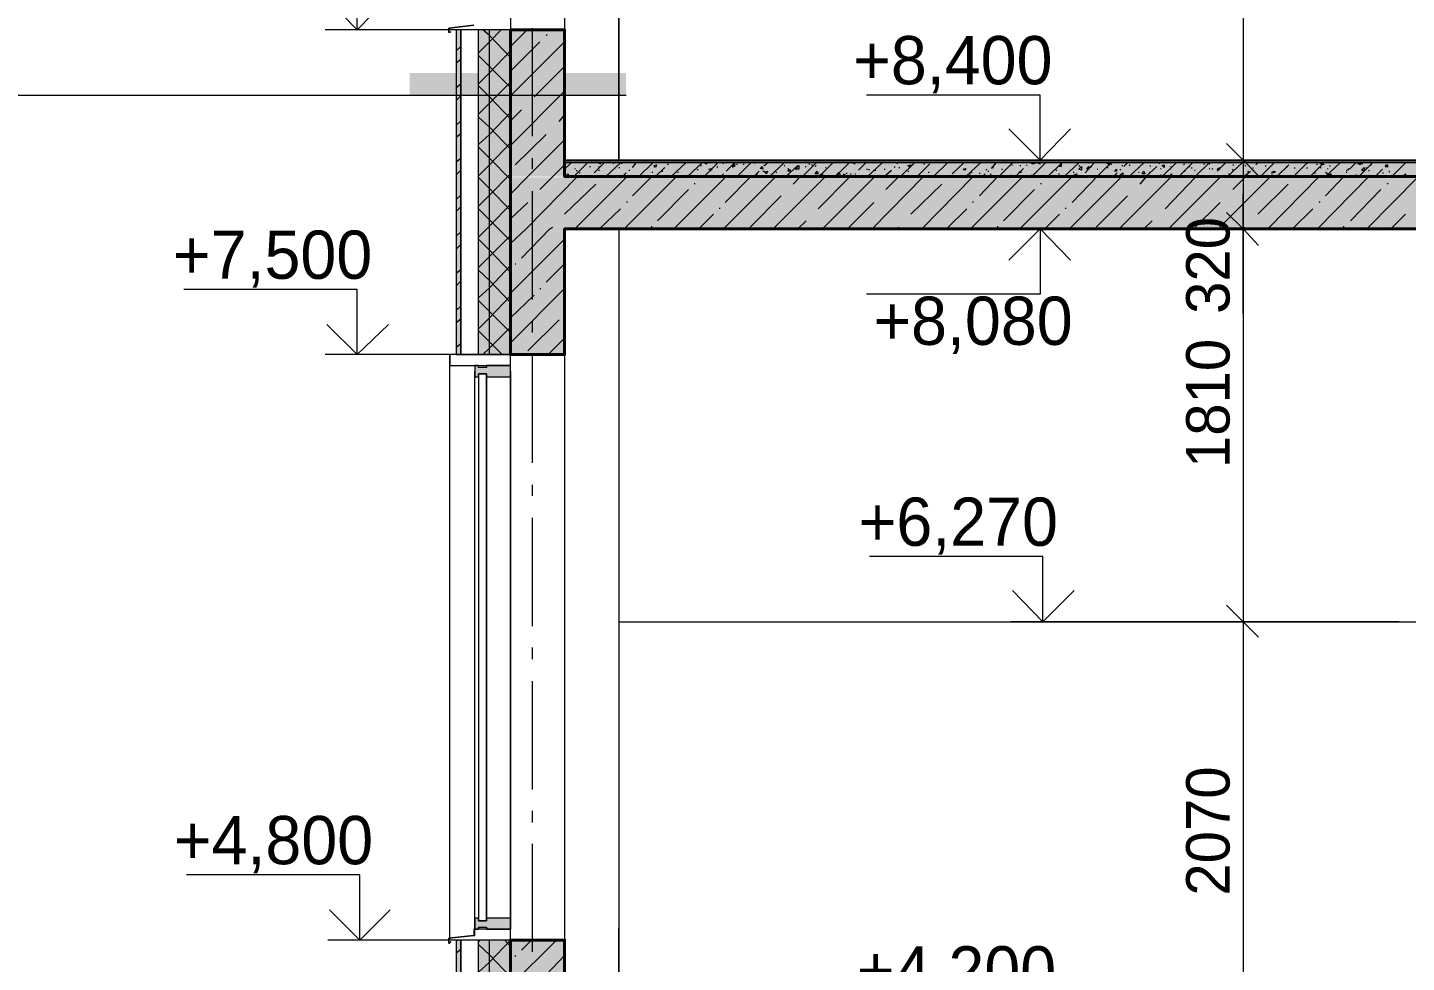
# Model space of a CAD drawing. Header units: millimetres. Extents: x -135211 to 49383, y -8033 to 228499.
# Drawn here: x -105773 to -99415, y 11541 to 15854 of the extents above; entities that cross this region are included whole.
import ezdxf

# ---------------------------------------------------------------- set-up
doc = ezdxf.new("R2010")
doc.units = ezdxf.units.MM
doc.layers.add('PDF _Геометрия', color=7, linetype='Continuous', true_color=0x1d1d1d)
doc.layers.add('PDF _Сплошная заливка', color=7, linetype='Continuous', true_color=0xffffff)
doc.layers.add('PDF _Текст', color=7, linetype='Continuous')

msp = doc.modelspace()

# ---------------------------------------------------------------- hatches: boundary and pattern name
at = {"layer": 'PDF _Сплошная заливка', "transparency": 33554559}
h = msp.add_hatch(color=256, dxfattribs=at)
h.paths.add_polyline_path([(-103775.1, 18544), (-103775.1, 20663.3), (-103795.6, 20663.3), (-103795.6, 18544)])
h.paths.add_polyline_path([(-103775.1, 7444.9), (-103795.6, 7444.9), (-103795.6, 6894.6), (-103775.1, 6894.6)])
h.paths.add_polyline_path([(-103775.1, 11644.1), (-103795.6, 11644.1), (-103795.6, 10145.6), (-103775.1, 10145.6)])
h.paths.add_polyline_path([(-103775.1, 15843.3), (-103795.6, 15843.3), (-103795.6, 14344.8), (-103775.1, 14344.8)])
h = msp.add_hatch(color=256, dxfattribs=at)
h.paths.add_polyline_path([(-103694.7, 18544), (-103643.9, 18544), (-103643.9, 20563.1), (-103694.7, 20563.1)])
h.paths.add_polyline_path([(-103643.9, 7444.9), (-103694.7, 7444.9), (-103694.7, 7245.9), (-103643.9, 7245.9)])
h.paths.add_polyline_path([(-103694.7, 10145.6), (-103643.9, 10145.6), (-103643.9, 11644.1), (-103694.7, 11644.1)])
h.paths.add_polyline_path([(-103694.7, 14344.8), (-103643.9, 14344.8), (-103643.9, 15843.3), (-103694.7, 15843.3)])
h = msp.add_hatch(color=256, dxfattribs=at)
h.paths.add_polyline_path([(-103643.9, 18544), (-103546.5, 18544), (-103546.5, 20563.1), (-103643.9, 20563.1)])
h.paths.add_polyline_path([(-103546.5, 7444.9), (-103643.9, 7444.9), (-103643.9, 7245.9), (-103546.5, 7245.9)])
h.paths.add_polyline_path([(-103643.9, 10145.6), (-103546.5, 10145.6), (-103546.5, 11644.1), (-103643.9, 11644.1)])
h.paths.add_polyline_path([(-103643.9, 14344.8), (-103546.5, 14344.8), (-103546.5, 15843.3), (-103643.9, 15843.3)])
h = msp.add_hatch(color=256, dxfattribs=at)
h.paths.add_polyline_path([(-93497.2, 14924.7), (-93497.2, 15163.3), (-103545.2, 15163.3), (-103545.2, 14924.7)])
h.paths.add_polyline_path([(-5550.9, 14924.7), (-5550.9, 15163.3), (-25450.6, 15163.3), (-25450.6, 14924.7)])
h.paths.add_polyline_path([(-26102.5, 14924.7), (-26102.5, 15163.3), (-26352.2, 15163.3), (-26352.2, 14924.7)])
h.paths.add_polyline_path([(-26398.8, 14924.7), (-26398.8, 15163.3), (-26648.6, 15163.3), (-26648.6, 14924.7)])
for points in [[(-103656.6, 14255.9), (-103656.6, 14243.2), (-103546.5, 14243.2), (-103546.5, 14294), (-103656.6, 14294), (-103656.6, 14285.5), (-103694.7, 14285.5), (-103694.7, 14294), (-103711.6, 14294), (-103711.6, 14243.2), (-103694.7, 14243.2), (-103694.7, 14255.9)], [(-103656.6, 11703.3), (-103656.6, 11694.9), (-103546.5, 11694.9), (-103546.5, 11745.7), (-103656.6, 11745.7), (-103656.6, 11733), (-103694.7, 11733), (-103694.7, 11745.7), (-103711.6, 11745.7), (-103711.6, 11694.9), (-103694.7, 11694.9), (-103694.7, 11703.3)]]:
    msp.add_hatch(color=7, dxfattribs=at).paths.add_polyline_path(points)

# ---------------------------------------------------------------- linework, layer by layer
at = {"layer": 'PDF _Геометрия', "color": 7, "lineweight": 9}
for points in [[(-100168.5, 19483.7), (-100168.5, 19123.9), (-100168.5, 17312.1), (-100168.5, 15242.2), (-100168.5, 14924.7), (-100168.5, 13112.9), (-100168.5, 11043), (-100168.5, 10725.5), (-100291.3, 10725.5)], [(-102564.4, 19123.9), (-96947.2, 19123.9), (-96947.2, 17312.1), (-103047, 17312.1), (-103047, 19123.9), (-103047, 15242.2), (-103047, 17079.3)], [(-103546.5, 18544), (-103296.8, 18544), (-103296.8, 15843.3), (-103546.5, 15843.3), (-103825.9, 15843.3), (-103825.9, 15851.7)], [(-103656.6, 17219), (-103656.6, 18442.4), (-103546.5, 18442.4), (-103546.5, 17193.6), (-103546.5, 15894.1), (-103546.5, 15843.3)], [(-103411.1, 15843.3), (-103838.6, 15843.3), (-104253.4, 15843.3), (-104253.4, 16143.8), (-105053.5, 16143.8)], [(-104101, 15843.3), (-104401.6, 15843.3)], [(-103694.7, 14344.8), (-103694.7, 15843.3)], [(-103643.9, 14344.8), (-103643.9, 15843.3)], [(-103444.9, 15352.2), (-103444.9, 15851.7)], [(-121012.2, 12342.5), (-106010.2, 12342.5), (-106010.2, 15542.7), (-103013.1, 15542.7)], [(-100062.7, 15242.2), (-100168.5, 15242.2), (-100291.3, 15242.2), (-100549.5, 15242.2), (-101104, 15242.2), (-101104, 15542.7), (-101904.1, 15542.7)], [(-103444.9, 15199.8), (-103444.9, 15250.6)], [(-93497.2, 15237.9), (-103296.8, 15237.9)], [(-93497.2, 15229.5), (-103296.8, 15229.5)], [(-100951.6, 15242.2), (-101252.2, 15242.2)], [(-103444.9, 14598.7), (-103444.9, 15098.3)], [(-100168.5, 14535.3), (-100168.5, 14975.5), (-100168.5, 15085.6)], [(-103195.2, 14924.7), (-103296.8, 14924.7)], [(-103047, 14924.7), (-103047, 11043), (-103047, 11699.1)], [(-100147.4, 14924.7), (-100371.7, 14924.7), (-101104, 14924.7), (-101104, 14624.1), (-101904.1, 14624.1)], [(-100955.9, 14924.7), (-101256.4, 14924.7)], [(-100062.7, 14924.7), (-100168.5, 14924.7), (-100291.3, 14924.7)], [(-103394.1, 14344.8), (-103864, 14344.8), (-104253.4, 14344.8), (-104253.4, 14645.3), (-105053.5, 14645.3)], [(-103444.9, 14446.4), (-103444.9, 14497.2)], [(-104101, 14344.8), (-104401.6, 14344.8)], [(-103546.5, 14344.8), (-103296.8, 14344.8), (-103296.8, 11644.1), (-103546.5, 11644.1), (-103825.9, 11644.1), (-103825.9, 11652.5)], [(-103825.9, 11656.8), (-103825.9, 11720.3), (-103825.9, 14268.6), (-103825.9, 14344.8)], [(-103444.9, 13845.3), (-103444.9, 14344.8)], [(-103546.5, 11699.1), (-103546.5, 11720.3), (-103546.5, 14268.6), (-103546.5, 11694.9), (-103656.6, 11694.9), (-103694.7, 11694.9), (-103694.7, 11699.1), (-103694.7, 11694.9), (-103711.6, 11694.9), (-103711.6, 14268.6)], [(-103694.7, 14243.2), (-103694.7, 11745.7)], [(-103656.6, 14243.2), (-103656.6, 11745.7)], [(-103444.9, 13692.9), (-103444.9, 13743.7)], [(-103444.9, 13091.8), (-103444.9, 13591.3)], [(-99448.9, 13112.9), (-100342.1, 13112.9), (-101091.3, 13112.9), (-101091.3, 13413.5), (-101891.4, 13413.5)], [(-100938.9, 13112.9), (-101239.5, 13112.9)], [(-100062.7, 13112.9), (-100168.5, 13112.9), (-100291.3, 13112.9)], [(-103444.9, 12939.4), (-103444.9, 12994.4)], [(-103444.9, 12338.3), (-103444.9, 12837.8)], [(-103444.9, 12185.9), (-103444.9, 12240.9)], [(-103444.9, 11589), (-103444.9, 12088.5)], [(-103394.1, 11644.1), (-103737, 11644.1), (-104240.7, 11644.1), (-104240.7, 11944.6), (-105040.8, 11944.6)], [(-104088.3, 11644.1), (-104388.9, 11644.1)], [(-103711.6, 11665.2), (-103715.8, 11665.2), (-103711.6, 11665.2)], [(-103694.7, 10145.6), (-103694.7, 11644.1)], [(-103643.9, 10145.6), (-103643.9, 11644.1)], [(-103546.5, 11644.1), (-103546.5, 11694.9)]]:
    msp.add_lwpolyline(points, dxfattribs=at)
at = {"layer": 'PDF _Геометрия', "color": 7, "lineweight": 18}
for points in [[(-104113.7, 15987.2), (-104253.4, 15843.3), (-104393.1, 15987.2)], [(-100964.3, 15386.1), (-101104, 15242.2), (-101248, 15386.1)], [(-100096.6, 15170.2), (-100168.5, 15242.2), (-100244.7, 15318.4)], [(-100096.6, 14848.5), (-100168.5, 14924.7), (-100244.7, 15000.9)], [(-101248, 14780.8), (-101104, 14924.7), (-100964.3, 14780.8)], [(-104109.5, 14484.5), (-104253.4, 14344.8), (-104393.1, 14484.5)], [(-100947.4, 13256.9), (-101091.3, 13112.9), (-101231, 13256.9)], [(-100096.6, 13041), (-100168.5, 13112.9), (-100244.7, 13189.1)], [(-104101, 11783.8), (-104240.7, 11644.1), (-104380.4, 11783.8)]]:
    msp.add_lwpolyline(points, dxfattribs=at)
at = {"layer": 'PDF _Геометрия', "color": 7, "lineweight": 9}
for points in [[(-103715.8, 15864.4), (-103830.1, 15851.7), (-103830.1, 15830.6), (-103821.7, 15834.8), (-103830.1, 15830.6), (-103830.1, 15851.7)], [(-103775.1, 15843.3), (-103796.3, 15843.3), (-103796.3, 14344.8), (-103775.1, 14344.8)], [(-103775.1, 14344.8), (-103694.7, 14344.8), (-103643.9, 14344.8), (-103546.5, 14344.8), (-103546.5, 15843.3), (-103643.9, 15843.3), (-103694.7, 15843.3), (-103775.1, 15843.3)], [(-103296.8, 15166), (-93497.2, 15166), (-93497.2, 15229.5), (-93497.2, 15237.9), (-93497.2, 15242.2), (-103296.8, 15242.2), (-103296.8, 15237.9), (-103296.8, 15229.5)], [(-96947.2, 13112.9), (-96947.2, 14924.7), (-103047, 14924.7), (-103047, 13112.9)], [(-103656.6, 11733), (-103656.6, 14255.9), (-103694.7, 14255.9), (-103694.7, 11733)], [(-103715.8, 11665.2), (-103830.1, 11652.5), (-103830.1, 11627.1), (-103821.7, 11635.6), (-103830.1, 11631.4), (-103830.1, 11652.5)], [(-103775.1, 11644.1), (-103796.3, 11644.1), (-103796.3, 10145.6), (-103775.1, 10145.6)], [(-103775.1, 10145.6), (-103694.7, 10145.6), (-103643.9, 10145.6), (-103546.5, 10145.6), (-103546.5, 11644.1), (-103643.9, 11644.1), (-103694.7, 11644.1), (-103775.1, 11644.1)], [(-103715.8, 11694.9), (-103715.8, 11665.2), (-103711.6, 11665.2), (-103711.6, 11694.9)], [(-103656.6, 11694.9), (-103656.6, 11699.1)]]:
    msp.add_lwpolyline(points, close=True, dxfattribs=at)
at = {"layer": 'PDF _Геометрия', "lineweight": 9}
for points in [[(-103694.7, 15737.4), (-103643.9, 15788.2), (-103588.8, 15843.3)], [(-103546.5, 15716.3), (-103643.9, 15817.9), (-103673.5, 15843.3)], [(-103546.5, 15767.1), (-103470.3, 15843.3)], [(-103546.5, 15538.5), (-103296.8, 15788.2)], [(-103546.5, 15652.8), (-103411.1, 15788.2)], [(-103381.4, 15817.9), (-103377.2, 15822.1)], [(-103796.3, 15745.9), (-103775.1, 15767.1)], [(-103796.3, 15690.9), (-103775.1, 15707.8)], [(-103694.7, 15593.5), (-103643.9, 15644.3), (-103546.5, 15745.9)], [(-103546.5, 15576.6), (-103643.9, 15673.9), (-103694.7, 15724.7)], [(-103436.5, 15534.3), (-103296.8, 15673.9)], [(-103796.3, 15576.6), (-103775.1, 15593.5)], [(-103694.7, 15453.8), (-103643.9, 15504.6), (-103546.5, 15602)], [(-103546.5, 15432.7), (-103643.9, 15534.3), (-103694.7, 15585.1)], [(-103796.3, 15517.3), (-103775.1, 15538.5)], [(-103546.5, 15309.9), (-103296.8, 15559.7)], [(-103694.7, 15314.1), (-103643.9, 15360.7), (-103546.5, 15462.3)], [(-103546.5, 15424.2), (-103495.7, 15475)], [(-103466.1, 15504.6), (-103466.1, 15504.6)], [(-103796.3, 15403), (-103775.1, 15424.2)], [(-103546.5, 15293), (-103643.9, 15394.6), (-103694.7, 15441.1)], [(-103351.8, 15390.3), (-103351.8, 15390.3)], [(-103322.2, 15420), (-103296.8, 15449.6)], [(-103796.3, 15348), (-103775.1, 15364.9)], [(-103546.5, 15085.6), (-103466.1, 15166), (-103296.8, 15335.3)], [(-103525.3, 15221), (-103381.4, 15360.7)], [(-103694.7, 15170.2), (-103643.9, 15221), (-103546.5, 15322.6)], [(-103546.5, 15153.3), (-103643.9, 15250.6), (-103694.7, 15301.4)], [(-103796.3, 15233.7), (-103775.1, 15250.6)], [(-103411.1, 15106.7), (-103351.8, 15166), (-103296.8, 15221)], [(-103292.5, 15199.8), (-103296.8, 15199.8), (-103267.1, 15229.5)], [(-103254.4, 15166), (-103190.9, 15229.5)], [(-103250.2, 15204.1), (-103246, 15204.1)], [(-103182.5, 15212.5), (-103178.2, 15212.5)], [(-103161.3, 15182.9), (-103114.7, 15229.5)], [(-103140.1, 15229.5), (-103131.7, 15225.2), (-103131.7, 15229.5)], [(-103140.1, 15212.5), (-103135.9, 15208.3)], [(-103106.3, 15166), (-103038.5, 15229.5)], [(-103072.4, 15225.2), (-103068.2, 15229.5)], [(-103047, 15208.3), (-103042.8, 15208.3)], [(-103034.3, 15229.5), (-103034.3, 15225.2)], [(-102983.5, 15208.3), (-102966.6, 15229.5)], [(-102953.9, 15166), (-102890.4, 15229.5)], [(-102953.9, 15221), (-102953.9, 15221)], [(-102877.7, 15166), (-102835.4, 15208.3)], [(-102822.7, 15221), (-102818.4, 15225.2)], [(-102805.7, 15166), (-102738, 15229.5)], [(-102780.3, 15199.8), (-102780.3, 15199.8)], [(-102729.5, 15166), (-102661.8, 15229.5)], [(-102683, 15195.6), (-102683, 15199.8)], [(-102670.3, 15216.8), (-102666, 15216.8)], [(-102653.3, 15166), (-102589.8, 15229.5)], [(-102640.6, 15229.5), (-102640.6, 15225.2), (-102649.1, 15225.2), (-102644.9, 15229.5)], [(-102623.7, 15221), (-102623.7, 15221)], [(-102594.1, 15208.3), (-102589.8, 15212.5)], [(-102568.7, 15229.5), (-102564.4, 15225.2)], [(-102551.7, 15191.4), (-102513.6, 15229.5)], [(-102522.1, 15212.5), (-102522.1, 15208.3)], [(-102500.9, 15166), (-102437.4, 15229.5)], [(-102500.9, 15221), (-102500.9, 15225.2)], [(-102471.3, 15225.2), (-102471.3, 15221)], [(-102420.5, 15229.5), (-102416.3, 15229.5)], [(-102407.8, 15229.5), (-102407.8, 15229.5)], [(-102407.8, 15229.5), (-102407.8, 15229.5)], [(-102386.6, 15204.1), (-102386.6, 15204.1)], [(-102378.2, 15221), (-102373.9, 15216.8), (-102361.3, 15229.5)], [(-102352.8, 15166), (-102285.1, 15229.5)], [(-102285.1, 15216.8), (-102280.8, 15216.8)], [(-102276.6, 15166), (-102221.6, 15216.8)], [(-102272.4, 15208.3), (-102272.4, 15208.3)], [(-102268.1, 15204.1), (-102263.9, 15204.1)], [(-102230, 15199.8), (-102225.8, 15204.1)], [(-102221.6, 15212.5), (-102221.6, 15212.5)], [(-102200.4, 15166), (-102136.9, 15229.5)], [(-102187.7, 15212.5), (-102183.5, 15212.5)], [(-102170.8, 15225.2), (-102166.5, 15225.2)], [(-102158.1, 15221), (-102153.8, 15221)], [(-102141.1, 15212.5), (-102136.9, 15216.8)], [(-102120, 15170.2), (-102060.7, 15229.5)], [(-102094.6, 15208.3), (-102090.3, 15208.3)], [(-102052.2, 15166), (-102048, 15166), (-101984.5, 15229.5)], [(-102048, 15225.2), (-102048, 15225.2)], [(-101997.2, 15204.1), (-101997.2, 15204.1)], [(-101967.6, 15229.5), (-101959.1, 15225.2), (-101959.1, 15229.5)], [(-101942.2, 15195.6), (-101908.3, 15229.5)], [(-101904.1, 15199.8), (-101899.8, 15199.8)], [(-101899.8, 15166), (-101832.1, 15229.5)], [(-101895.6, 15199.8), (-101891.4, 15195.6)], [(-101823.7, 15199.8), (-101819.4, 15199.8)], [(-101789.8, 15216.8), (-101789.8, 15216.8)], [(-101777.1, 15208.3), (-101772.9, 15212.5)], [(-101777.1, 15204.1), (-101777.1, 15204.1)], [(-101764.4, 15225.2), (-101760.2, 15229.5)], [(-101755.9, 15208.3), (-101751.7, 15208.3)], [(-101747.5, 15166), (-101684, 15229.5)], [(-101684, 15216.8), (-101684, 15216.8)], [(-101671.3, 15166), (-101612, 15225.2)], [(-101641.6, 15225.2), (-101637.4, 15225.2)], [(-101595.1, 15166), (-101531.6, 15229.5)], [(-101595.1, 15229.5), (-101595.1, 15229.5)], [(-101510.4, 15178.7), (-101455.4, 15229.5)], [(-101446.9, 15166), (-101379.2, 15229.5)], [(-101353.8, 15195.6), (-101349.5, 15199.8)], [(-101328.4, 15204.1), (-101307.2, 15229.5)], [(-101324.1, 15208.3), (-101319.9, 15208.3)], [(-101294.5, 15166), (-101231, 15229.5)], [(-101281.8, 15199.8), (-101277.6, 15199.8)], [(-101239.5, 15212.5), (-101239.5, 15212.5)], [(-101235.3, 15216.8), (-101231, 15221)], [(-101218.3, 15166), (-101180.2, 15204.1)], [(-101197.2, 15216.8), (-101192.9, 15216.8)], [(-101176, 15216.8), (-101176, 15216.8)], [(-101167.5, 15216.8), (-101163.3, 15221)], [(-101146.4, 15170.2), (-101142.1, 15166), (-101078.6, 15229.5)], [(-101133.7, 15229.5), (-101133.7, 15225.2), (-101142.1, 15225.2), (-101142.1, 15229.5)], [(-101129.4, 15225.2), (-101125.2, 15229.5)], [(-101116.7, 15229.5), (-101116.7, 15229.5)], [(-101116.7, 15229.5), (-101104, 15225.2), (-101104, 15229.5)], [(-101070.2, 15161.7), (-101070.2, 15166), (-101002.4, 15229.5)], [(-100994, 15166), (-100926.2, 15229.5)], [(-100955.9, 15047.5), (-100841.6, 15166), (-100778.1, 15229.5)], [(-100926.2, 15216.8), (-100922, 15212.5)], [(-100896.6, 15182.9), (-100854.3, 15229.5)], [(-100879.7, 15225.2), (-100879.7, 15225.2)], [(-100871.2, 15208.3), (-100867, 15212.5)], [(-100841.6, 15199.8), (-100837.3, 15199.8)], [(-100799.2, 15229.5), (-100790.8, 15225.2), (-100786.5, 15229.5)], [(-100795, 15208.3), (-100790.8, 15208.3)], [(-100786.5, 15221), (-100782.3, 15221)], [(-100778.1, 15221), (-100773.8, 15225.2)], [(-100735.8, 15195.6), (-100731.5, 15199.8)], [(-100727.3, 15216.8), (-100723.1, 15216.8)], [(-100718.8, 15212.5), (-100701.9, 15229.5)], [(-100693.4, 15166), (-100625.7, 15229.5)], [(-100693.4, 15221), (-100689.2, 15216.8)], [(-100642.6, 15132.1), (-100613, 15166), (-100617.2, 15166), (-100566.4, 15212.5)], [(-100596.1, 15216.8), (-100596.1, 15212.5)], [(-100553.7, 15225.2), (-100553.7, 15229.5)], [(-100549.5, 15204.1), (-100545.3, 15204.1)], [(-100541, 15166), (-100477.5, 15229.5)], [(-100507.2, 15199.8), (-100502.9, 15199.8)], [(-100502.9, 15212.5), (-100498.7, 15208.3)], [(-100464.8, 15166), (-100401.3, 15229.5)], [(-100443.7, 15229.5), (-100443.7, 15229.5)], [(-100443.7, 15225.2), (-100439.4, 15221)], [(-100418.3, 15212.5), (-100414, 15212.5)], [(-100405.6, 15208.3), (-100405.6, 15204.1)], [(-100388.6, 15166), (-100325.1, 15229.5)], [(-100350.5, 15225.2), (-100346.3, 15225.2)], [(-100325.1, 15225.2), (-100320.9, 15225.2)], [(-100325.1, 15204.1), (-100320.9, 15204.1)], [(-100312.4, 15204.1), (-100308.2, 15199.8)], [(-100287, 15191.4), (-100248.9, 15229.5)], [(-100253.2, 15221), (-100253.2, 15221)], [(-100240.5, 15166), (-100172.8, 15229.5)], [(-100219.3, 15199.8), (-100215.1, 15195.6)], [(-100215.1, 15221), (-100210.9, 15221)], [(-100168.5, 15225.2), (-100164.3, 15225.2)], [(-100160.1, 15216.8), (-100155.8, 15216.8)], [(-100122, 15204.1), (-100122, 15208.3)], [(-100109.3, 15221), (-100100.8, 15229.5)], [(-100088.1, 15166), (-100024.6, 15229.5)], [(-100066.9, 15216.8), (-100062.7, 15212.5)], [(-100054.2, 15204.1), (-100050, 15204.1)], [(-100011.9, 15166), (-99956.9, 15221)], [(-99969.6, 15212.5), (-99965.3, 15208.3)], [(-99961.1, 15216.8), (-99961.1, 15216.8)], [(-99935.7, 15166), (-99872.2, 15229.5), (-99872.2, 15225.2)], [(-99931.5, 15208.3), (-99931.5, 15204.1)], [(-99876.4, 15208.3), (-99872.2, 15204.1)], [(-99855.3, 15170.2), (-99796, 15229.5)], [(-99829.9, 15225.2), (-99825.6, 15221)], [(-99800.2, 15229.5), (-99796, 15221), (-99812.9, 15225.2), (-99808.7, 15229.5)], [(-99812.9, 15208.3), (-99808.7, 15208.3)], [(-99787.5, 15166), (-99719.8, 15229.5)], [(-99779.1, 15204.1), (-99779.1, 15199.8)], [(-99766.4, 15212.5), (-99766.4, 15216.8)], [(-99698.6, 15225.2), (-99698.6, 15225.2)], [(-99686, 15199.8), (-99681.7, 15195.6)], [(-99681.7, 15204.1), (-99681.7, 15199.8)], [(-99677.5, 15199.8), (-99647.9, 15229.5)], [(-99630.9, 15229.5), (-99626.7, 15221), (-99639.4, 15225.2), (-99635.2, 15229.5)], [(-99630.9, 15170.2), (-99635.2, 15166), (-99571.7, 15229.5)], [(-99626.7, 15229.5), (-99618.2, 15225.2), (-99618.2, 15229.5)], [(-99601.3, 15204.1), (-99597.1, 15208.3)], [(-99580.1, 15221), (-99575.9, 15221)], [(-99559, 15166), (-99525.1, 15199.8)], [(-99512.4, 15212.5), (-99499.7, 15212.5), (-99503.9, 15221), (-99512.4, 15212.5), (-99508.2, 15216.8), (-99508.2, 15221)], [(-99495.5, 15229.5), (-99495.5, 15229.5)], [(-99482.8, 15166), (-99419.3, 15229.5)], [(-103796.3, 15174.4), (-103775.1, 15195.6)], [(-103694.7, 15030.5), (-103643.9, 15081.3), (-103546.5, 15178.7)], [(-103546.5, 15009.4), (-103643.9, 15110.9), (-103694.7, 15161.7)], [(-103546.5, 14857), (-103474.5, 14924.7), (-103237.5, 15166)], [(-103267.1, 15166), (-103262.9, 15166)], [(-103250.2, 14924.7), (-103008.9, 15166)], [(-103241.7, 15195.6), (-103241.7, 15191.4)], [(-103229, 15182.9), (-103224.8, 15182.9)], [(-103178.2, 15166), (-103174, 15170.2)], [(-103140.1, 15195.6), (-103135.9, 15195.6)], [(-103123.2, 15161.7), (-103123.2, 15166)], [(-103030.1, 15166), (-103013.1, 15182.9)], [(-103021.6, 14924.7), (-102780.3, 15166)], [(-103004.7, 15170.2), (-103004.7, 15170.2)], [(-103000.4, 15195.6), (-102996.2, 15195.6)], [(-102983.5, 15077.1), (-102894.6, 15166)], [(-102894.6, 15187.1), (-102890.4, 15187.1)], [(-102869.2, 15170.2), (-102865, 15174.4)], [(-102848.1, 15191.4), (-102843.8, 15191.4)], [(-102793, 14924.7), (-102551.7, 15166)], [(-102776.1, 15187.1), (-102771.9, 15187.1)], [(-102729.5, 15174.4), (-102729.5, 15174.4)], [(-102695.7, 15132.1), (-102695.7, 15136.3)], [(-102670.3, 15161.7), (-102666, 15166)], [(-102627.9, 15195.6), (-102623.7, 15191.4)], [(-102568.7, 15174.4), (-102564.4, 15178.7)], [(-102564.4, 14924.7), (-102323.2, 15166)], [(-102556, 15047.5), (-102437.4, 15166)], [(-102500.9, 15166), (-102500.9, 15166)], [(-102492.5, 15174.4), (-102488.2, 15174.4)], [(-102479.8, 15174.4), (-102479.8, 15170.2)], [(-102445.9, 15182.9), (-102445.9, 15182.9)], [(-102424.7, 15166), (-102399.3, 15191.4)], [(-102412, 15174.4), (-102407.8, 15178.7)], [(-102382.4, 15191.4), (-102378.2, 15191.4), (-102373.9, 15187.1)], [(-102335.9, 14924.7), (-102094.6, 15166)], [(-102323.2, 15187.1), (-102318.9, 15187.1)], [(-102242.7, 15132.1), (-102208.9, 15166)], [(-102128.4, 15017.8), (-101984.5, 15161.7)], [(-102107.3, 14924.7), (-101866, 15166)], [(-102103, 15166), (-102103, 15166)], [(-102090.3, 15166), (-102086.1, 15166)], [(-102048, 15170.2), (-102043.8, 15170.2)], [(-101997.2, 15182.9), (-101997.2, 15178.7)], [(-101980.3, 15178.7), (-101976, 15178.7)], [(-101976, 15166), (-101967.6, 15170.2)], [(-101959.1, 15178.7), (-101954.9, 15178.7)], [(-101954.9, 15182.9), (-101954.9, 15182.9)], [(-101878.7, 14924.7), (-101641.6, 15166)], [(-101878.7, 15166), (-101874.4, 15166)], [(-101874.4, 15166), (-101874.4, 15166)], [(-101866, 15195.6), (-101861.7, 15195.6)], [(-101866, 15191.4), (-101866, 15191.4)], [(-101823.7, 15166), (-101789.8, 15195.6)], [(-101815.2, 15106.7), (-101755.9, 15166)], [(-101806.7, 15195.6), (-101806.7, 15195.6)], [(-101713.6, 15191.4), (-101709.4, 15191.4)], [(-101650.1, 14924.7), (-101413, 15166)], [(-101620.5, 15187.1), (-101616.2, 15187.1)], [(-101595.1, 15170.2), (-101595.1, 15170.2)], [(-101578.1, 15166), (-101573.9, 15170.2)], [(-101527.3, 15161.7), (-101527.3, 15166)], [(-101523.1, 15182.9), (-101523.1, 15182.9)], [(-101523.1, 15166), (-101523.1, 15166)], [(-101506.2, 15178.7), (-101506.2, 15182.9)], [(-101489.2, 15166), (-101485, 15166)], [(-101463.8, 15182.9), (-101463.8, 15182.9)], [(-101430, 15178.7), (-101425.7, 15178.7)], [(-101425.7, 14924.7), (-101184.5, 15166)], [(-101421.5, 15187.1), (-101417.3, 15187.1)], [(-101413, 15195.6), (-101413, 15195.6)], [(-101383.4, 15182.9), (-101383.4, 15178.7)], [(-101383.4, 15077.1), (-101298.7, 15166)], [(-101370.7, 15166), (-101358, 15178.7)], [(-101345.3, 15191.4), (-101341.1, 15191.4)], [(-101332.6, 15178.7), (-101332.6, 15174.4)], [(-101239.5, 15174.4), (-101235.3, 15170.2)], [(-101197.2, 14924.7), (-100955.9, 15166)], [(-101142.1, 15170.2), (-101142.1, 15174.4)], [(-101133.7, 15178.7), (-101129.4, 15178.7)], [(-101099.8, 15132.1), (-101099.8, 15136.3)], [(-101061.7, 15170.2), (-101061.7, 15170.2)], [(-101053.2, 15182.9), (-101049, 15187.1)], [(-101049, 15166), (-101049, 15166)], [(-101032.1, 15195.6), (-101027.8, 15195.6)], [(-101019.4, 15178.7), (-101015.1, 15178.7)], [(-100968.6, 14924.7), (-100727.3, 15166)], [(-100960.1, 15195.6), (-100960.1, 15195.6)], [(-100951.6, 15187.1), (-100947.4, 15187.1)], [(-100913.5, 15170.2), (-100909.3, 15170.2)], [(-100778.1, 15166), (-100778.1, 15166)], [(-100765.4, 15166), (-100748.5, 15182.9)], [(-100756.9, 15170.2), (-100752.7, 15170.2)], [(-100740, 14924.7), (-100498.7, 15166)], [(-100689.2, 15174.4), (-100689.2, 15174.4)], [(-100651.1, 15187.1), (-100646.9, 15187.1)], [(-100600.3, 15187.1), (-100596.1, 15187.1)], [(-100549.5, 15174.4), (-100545.3, 15174.4)], [(-100528.3, 15017.8), (-100388.6, 15161.7)], [(-100511.4, 14924.7), (-100270.1, 15166)], [(-100439.4, 15191.4), (-100435.2, 15191.4)], [(-100392.9, 15195.6), (-100388.6, 15195.6)], [(-100371.7, 15166), (-100371.7, 15166)], [(-100371.7, 15166), (-100371.7, 15166)], [(-100329.4, 15166), (-100325.1, 15166)], [(-100312.4, 15166), (-100312.4, 15166)], [(-100299.7, 15178.7), (-100299.7, 15178.7)], [(-100282.8, 14924.7), (-100041.5, 15166)], [(-100236.2, 15178.7), (-100232, 15178.7)], [(-100215.1, 15106.7), (-100155.8, 15166)], [(-100164.3, 15166), (-100134.7, 15191.4)], [(-100147.4, 15187.1), (-100143.1, 15191.4)], [(-100147.4, 15166), (-100147.4, 15166)], [(-100138.9, 15170.2), (-100138.9, 15170.2)], [(-100122, 15195.6), (-100117.7, 15191.4)], [(-100054.2, 14924.7), (-99817.2, 15166)], [(-100037.3, 15187.1), (-100033.1, 15187.1)], [(-100037.3, 15178.7), (-100033.1, 15178.7)], [(-100028.8, 15191.4), (-100024.6, 15187.1)], [(-99990.7, 15182.9), (-99990.7, 15187.1)], [(-99931.5, 15187.1), (-99931.5, 15187.1)], [(-99931.5, 15161.7), (-99927.2, 15166)], [(-99923, 15195.6), (-99923, 15195.6)], [(-99889.1, 15166), (-99889.1, 15166)], [(-99876.4, 15166), (-99872.2, 15170.2)], [(-99838.3, 15182.9), (-99834.1, 15182.9)], [(-99825.6, 14924.7), (-99588.6, 15166)], [(-99787.5, 15187.1), (-99783.3, 15182.9)], [(-99787.5, 15077.1), (-99702.9, 15166)], [(-99783.3, 15178.7), (-99779.1, 15182.9)], [(-99741, 15178.7), (-99741, 15178.7)], [(-99711.3, 15166), (-99702.9, 15170.2)], [(-99690.2, 15191.4), (-99690.2, 15195.6)], [(-99690.2, 15182.9), (-99690.2, 15187.1)], [(-99647.9, 15174.4), (-99643.6, 15174.4)], [(-99597.1, 14924.7), (-99360, 15166)], [(-99588.6, 15195.6), (-99588.6, 15191.4)], [(-99588.6, 15174.4), (-99588.6, 15174.4)], [(-99554.7, 15170.2), (-99550.5, 15170.2)], [(-99525.1, 15182.9), (-99520.9, 15182.9)], [(-99503.9, 15132.1), (-99499.7, 15136.3)], [(-99495.5, 15191.4), (-99491.2, 15187.1)], [(-99474.3, 15161.7), (-99474.3, 15166)], [(-99457.4, 15166), (-99453.1, 15166)], [(-99423.5, 15166), (-99432, 15166), (-99419.3, 15178.7), (-99419.3, 15166)], [(-99419.3, 15170.2), (-99419.3, 15174.4)], [(-103796.3, 15060.2), (-103775.1, 15081.3)], [(-103436.5, 15077.1), (-103436.5, 15077.1)], [(-103296.8, 14992.4), (-103152.8, 15132.1)], [(-102869.2, 14962.8), (-102725.3, 15106.7)], [(-102441.7, 14933.2), (-102297.8, 15077.1)], [(-102268.1, 15106.7), (-102268.1, 15106.7)], [(-101840.6, 15077.1), (-101840.6, 15077.1)], [(-101700.9, 14992.4), (-101557, 15132.1)], [(-101273.4, 14962.8), (-101129.4, 15106.7)], [(-100845.8, 14933.2), (-100701.9, 15077.1)], [(-100672.3, 15106.7), (-100672.3, 15106.7)], [(-100244.7, 15077.1), (-100244.7, 15077.1)], [(-100100.8, 14992.4), (-99961.1, 15132.1)], [(-99673.3, 14962.8), (-99533.6, 15106.7)], [(-103796.3, 15005.1), (-103775.1, 15026.3)], [(-103694.7, 14886.6), (-103643.9, 14937.4), (-103546.5, 15039)], [(-103546.5, 14869.7), (-103643.9, 14967), (-103694.7, 15017.8)], [(-103546.5, 14971.3), (-103466.1, 15047.5)], [(-103135.9, 14924.7), (-103038.5, 15017.8)], [(-103008.9, 15047.5), (-103008.9, 15051.7)], [(-102581.4, 15017.8), (-102581.4, 15022.1)], [(-101993, 14924.7), (-101870.2, 15047.5)], [(-101535.8, 14924.7), (-101442.7, 15017.8)], [(-101413, 15047.5), (-101413, 15051.7)], [(-100985.5, 15017.8), (-100985.5, 15022.1)], [(-100397.1, 14924.7), (-100274.3, 15047.5)], [(-99939.9, 14924.7), (-99846.8, 15017.8)], [(-99817.2, 15047.5), (-99812.9, 15051.7)], [(-103322.2, 14962.8), (-103322.2, 14962.8)], [(-102678.7, 14924.7), (-102611, 14992.4)], [(-102221.6, 14924.7), (-102183.5, 14962.8)], [(-102153.8, 14992.4), (-102153.8, 14992.4)], [(-101726.3, 14962.8), (-101726.3, 14962.8)], [(-101082.9, 14924.7), (-101015.1, 14992.4)], [(-100625.7, 14924.7), (-100587.6, 14962.8)], [(-100558, 14992.4), (-100558, 14992.4)], [(-100130.4, 14962.8), (-100130.4, 14962.8)], [(-99487, 14924.7), (-99419.3, 14992.4)], [(-103796.3, 14890.8), (-103775.1, 14912)], [(-103694.7, 14746.9), (-103643.9, 14797.7), (-103546.5, 14895.1)], [(-103495.7, 14789.2), (-103364.5, 14924.7), (-103351.8, 14933.2)], [(-102894.6, 14933.2), (-102894.6, 14937.4)], [(-101764.4, 14924.7), (-101755.9, 14933.2)], [(-101298.7, 14933.2), (-101298.7, 14937.4)], [(-100168.5, 14924.7), (-100160.1, 14933.2)], [(-99702.9, 14933.2), (-99702.9, 14937.4)], [(-103796.3, 14831.6), (-103775.1, 14852.7)], [(-103546.5, 14725.7), (-103643.9, 14827.3), (-103694.7, 14878.1)], [(-103546.5, 14628.4), (-103296.8, 14878.1)], [(-103694.7, 14607.2), (-103643.9, 14653.8), (-103546.5, 14755.4)], [(-103525.3, 14763.8), (-103521.1, 14763.8)], [(-103381.4, 14679.2), (-103296.8, 14763.8)], [(-103796.3, 14721.5), (-103775.1, 14738.4)], [(-103546.5, 14586), (-103643.9, 14687.6), (-103694.7, 14734.2)], [(-103796.3, 14662.2), (-103775.1, 14683.4)], [(-103546.5, 14399.8), (-103296.8, 14649.5)], [(-103411.1, 14649.5), (-103406.8, 14649.5)], [(-103796.3, 14548), (-103775.1, 14569.1)], [(-103694.7, 14463.3), (-103643.9, 14514.1), (-103546.5, 14615.7)], [(-103546.5, 14446.4), (-103643.9, 14543.7), (-103694.7, 14594.5)], [(-103546.5, 14514.1), (-103436.5, 14619.9)], [(-103796.3, 14492.9), (-103775.1, 14509.9)], [(-103466.1, 14361.7), (-103322.2, 14505.6)], [(-103296.8, 14535.3), (-103296.8, 14535.3)], [(-103584.6, 14344.8), (-103643.9, 14404), (-103694.7, 14454.8)], [(-103673.5, 14344.8), (-103643.9, 14374.4), (-103546.5, 14471.8)], [(-103796.3, 14378.6), (-103775.1, 14395.6)], [(-103373, 14344.8), (-103296.8, 14421)], [(-103796.3, 11639.8), (-103792, 11644.1)], [(-103694.7, 11495.9), (-103643.9, 11542.5), (-103546.5, 11644.1)], [(-103694.7, 11635.6), (-103686.2, 11644.1)], [(-103546.5, 11614.4), (-103571.9, 11644.1)], [(-103546.5, 11432.4), (-103334.9, 11644.1)], [(-103495.7, 11597.5), (-103449.1, 11644.1)], [(-103796.3, 11584.8), (-103775.1, 11601.7)], [(-103546.5, 11474.7), (-103643.9, 11576.3), (-103694.7, 11622.9)], [(-103525.3, 11567.9), (-103521.1, 11572.1)], [(-103381.4, 11483.2), (-103296.8, 11572.1)]]:
    msp.add_lwpolyline(points, dxfattribs=at)
at = {"layer": 'PDF _Геометрия', "color": 7, "lineweight": 40}
for points in [[(-93747, 14924.7), (-93747, 14514.1), (-93497.2, 14514.1), (-93497.2, 14924.7), (-93497.2, 15166), (-103296.8, 15166), (-103296.8, 15843.3), (-103546.5, 15843.3), (-103546.5, 15166), (-103546.5, 14924.7), (-103546.5, 14344.8), (-103296.8, 14344.8), (-103296.8, 14924.7), (-96045.5, 14924.7), (-96045.5, 14514.1), (-95546, 14514.1), (-95546, 14924.7)], [(-103296.8, 10725.5), (-96045.5, 10725.5), (-96045.5, 10314.9), (-95546, 10314.9), (-95546, 10725.5), (-93747, 10725.5), (-93747, 10314.9), (-93497.2, 10314.9), (-93497.2, 10725.5), (-93497.2, 10962.5), (-103296.8, 10962.5), (-103296.8, 11644.1), (-103546.5, 11644.1), (-103546.5, 10962.5), (-103546.5, 10725.5), (-103546.5, 10145.6), (-103296.8, 10145.6)]]:
    msp.add_lwpolyline(points, close=True, dxfattribs=at)
at = {"layer": 'PDF _Геометрия', "lineweight": 9}
for points in [[(-102873.5, 15221), (-102877.7, 15208.3), (-102886.2, 15216.8)], [(-102619.5, 15204.1), (-102619.5, 15195.6), (-102632.2, 15199.8)], [(-102513.6, 15225.2), (-102513.6, 15212.5), (-102522.1, 15212.5)], [(-102386.6, 15212.5), (-102382.4, 15199.8), (-102395.1, 15204.1)], [(-102259.7, 15199.8), (-102255.4, 15191.4), (-102268.1, 15191.4)], [(-102217.3, 15199.8), (-102234.3, 15199.8), (-102217.3, 15216.8)], [(-101700.9, 15221), (-101705.1, 15208.3), (-101713.6, 15216.8)], [(-101446.9, 15204.1), (-101451.1, 15195.6), (-101459.6, 15199.8)], [(-101006.7, 15225.2), (-101006.7, 15212.5), (-101015.1, 15212.5)], [(-100913.5, 15195.6), (-100926.2, 15199.8), (-100913.5, 15212.5)], [(-100879.7, 15212.5), (-100879.7, 15199.8), (-100888.1, 15199.8)], [(-100752.7, 15199.8), (-100752.7, 15191.4), (-100761.2, 15191.4)], [(-100532.6, 15221), (-100532.6, 15208.3), (-100541, 15216.8)], [(-100274.3, 15208.3), (-100278.6, 15195.6), (-100287, 15199.8)], [(-99609.8, 15191.4), (-99622.5, 15195.6), (-99609.8, 15208.3)], [(-103279.8, 15178.7), (-103279.8, 15166), (-103292.5, 15170.2)], [(-102361.3, 15191.4), (-102365.5, 15178.7), (-102373.9, 15187.1)], [(-102132.7, 15191.4), (-102128.4, 15178.7), (-102141.1, 15178.7)], [(-102107.3, 15178.7), (-102111.5, 15166), (-102120, 15174.4)], [(-102026.8, 15170.2), (-102043.8, 15174.4), (-102031.1, 15187.1)], [(-102005.7, 15178.7), (-102001.4, 15166), (-102014.1, 15170.2)], [(-101192.9, 15191.4), (-101192.9, 15182.9), (-101201.4, 15187.1)], [(-100934.7, 15178.7), (-100938.9, 15166), (-100947.4, 15174.4)], [(-100723.1, 15166), (-100740, 15170.2), (-100723.1, 15182.9)], [(-100625.7, 15191.4), (-100621.5, 15178.7), (-100634.2, 15178.7)], [(-100498.7, 15178.7), (-100494.5, 15166), (-100507.2, 15170.2)], [(-100020.4, 15191.4), (-100024.6, 15182.9), (-100033.1, 15187.1)], [(-99762.1, 15178.7), (-99766.4, 15166), (-99774.8, 15174.4)]]:
    msp.add_lwpolyline(points, close=True, dxfattribs=at)
at = {"layer": 'PDF _Геометрия', "color": 7, "lineweight": 20}
for points in [[(-103825.9, 14344.8), (-103825.9, 14294), (-103546.5, 14294), (-103546.5, 14344.8)], [(-103694.7, 14285.5), (-103694.7, 14294), (-103711.6, 14294), (-103711.6, 14243.2), (-103694.7, 14243.2), (-103694.7, 14255.9), (-103656.6, 14255.9), (-103656.6, 14243.2), (-103546.5, 14243.2), (-103546.5, 14294), (-103656.6, 14294), (-103656.6, 14285.5)], [(-103694.7, 11733), (-103694.7, 11745.7), (-103711.6, 11745.7), (-103711.6, 11694.9), (-103694.7, 11694.9), (-103694.7, 11703.3), (-103656.6, 11703.3), (-103656.6, 11694.9), (-103546.5, 11694.9), (-103546.5, 11745.7), (-103656.6, 11745.7), (-103656.6, 11733)]]:
    msp.add_lwpolyline(points, close=True, dxfattribs=at)
at = {"layer": 'PDF _Сплошная заливка', "lineweight": 5, "transparency": 33554559}
for points in [[(-103546.5, 15843.3), (-103546.5, 15166), (-103296.8, 15843.3), (-103296.8, 15166)], [(-103296.8, 15229.5), (-103296.8, 15166), (-93497.2, 15229.5), (-93497.2, 15166)], [(-103546.5, 14924.7), (-103546.5, 14344.8), (-103296.8, 14924.7), (-103296.8, 14344.8)], [(-103546.5, 11644.1), (-103546.5, 10962.5), (-103296.8, 11644.1), (-103296.8, 10962.5)]]:
    msp.add_solid(points, dxfattribs=at)
at = {"layer": 'PDF _Сплошная заливка', "color": 7, "lineweight": 9, "transparency": 33554559}
msp.add_solid([(-104012.1, 15644.3), (-104012.1, 15542.7), (-103013.1, 15644.3), (-103013.1, 15542.7)], dxfattribs=at)

# ---------------------------------------------------------------- texts
at = {"layer": 'PDF _Текст', "attachment_point": 4, "style": ''}
for s, insert, char_height in [('+8,400', (-101966.3, 15682.8), 222.7), ('+7,500', (-105103.1, 14785.3), 222.7), ('+8,080', (-101873.2, 14480.6), 222.7), ('Минераловатный утеплитель (наружный слой) ТЕХНОВЕНТ ОПТИМА (или аналог)', (-120910.1, 14163.6), 280.262), ('+6,270', (-101940.9, 13553.5), 222.7), ('Минераловатный утеплитель (внутренний слой) ТЕХНОВЕНТ Н ПРОФ (или аналог)', (-120910.1, 13363.5), 280.262), ('+4,800', (-105098.9, 12084.5), 222.7), ('+4,200', (-101949.4, 11483.4), 222.7)]:
    msp.add_mtext(s, dxfattribs=dict(at, insert=insert, char_height=char_height))
at = {"layer": 'PDF _Текст', "char_height": 200.42, "attachment_point": 4, "rotation": 90, "style": ''}
for s, insert in [('320', (-100329.3, 14532.8)), ('1810', (-100329.3, 13821.6)), ('2070', (-100329.3, 11848.9))]:
    msp.add_mtext(s, dxfattribs=dict(at, insert=insert))

doc.saveas('drawing.dxf')
